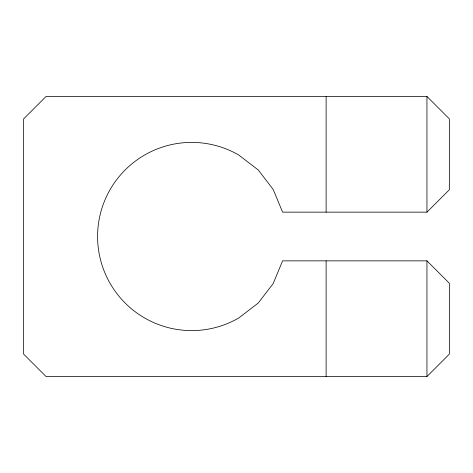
<?xml version="1.0" encoding="UTF-8"?>
<svg xmlns="http://www.w3.org/2000/svg" width="473" height="473" viewBox="0 0 473 473"><rect width="100%" height="100%" fill="white"/><g stroke="black" fill="none" stroke-linecap="round" stroke-linejoin="round"><path stroke-width="0.71" d="M426.948 212.146L449.35 189.738L449.35 118.871L426.948 96.468L46.052 96.468L23.65 118.871L23.65 354.129L46.052 376.532L426.948 376.532L449.35 354.129L449.35 283.262L426.948 260.854L282.588 260.854L273.187 283.552L258.228 303.039L238.741 317.992A94.103 94.103 0 0 1 97.586 236.5A94.103 94.103 0 0 1 238.741 155.008L258.228 169.961L273.187 189.448L282.588 212.146L426.948 212.146L426.948 96.468M426.948 260.854L426.948 376.532M326.122 96.468L326.122 212.146M326.122 260.854L326.122 376.532"/></g></svg>
